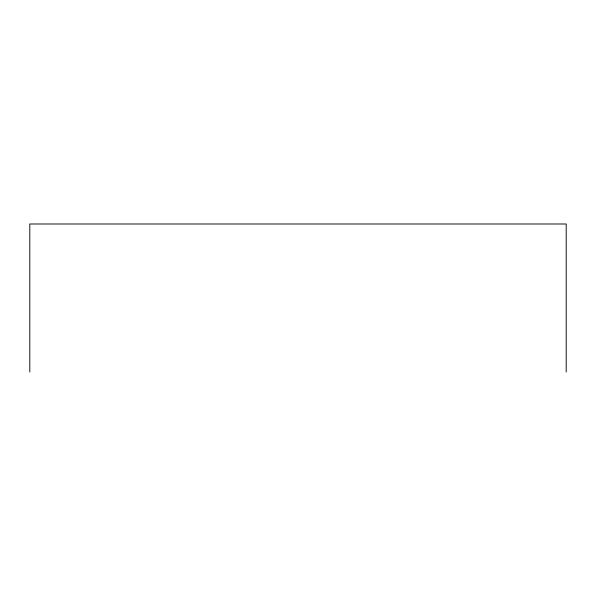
<?xml version="1.0" encoding="UTF-8"?>
<svg xmlns="http://www.w3.org/2000/svg" width="596" height="596" viewBox="0 0 596 596"><rect width="100%" height="100%" fill="white"/><g stroke="black" fill="none" stroke-linecap="round" stroke-linejoin="round"><path stroke-width="0.89" d="M566.2 372.008L566.2 223.992L29.8 223.992L29.8 372.008"/></g></svg>
